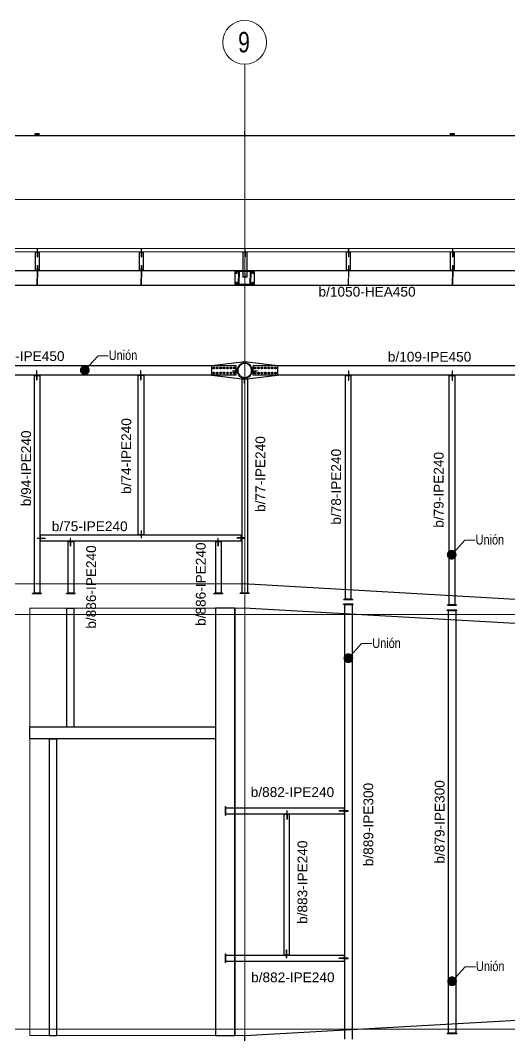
# Model space of a CAD drawing. Header units: millimetres. Extents: x -158 to 97215, y -53820 to 8373.
# Drawn here: x 28641 to 38658, y -42335 to -21530 of the extents above; entities that cross this region are included whole.
import ezdxf
from ezdxf.enums import TextEntityAlignment as Align

# ---------------------------------------------------------------- set-up
doc = ezdxf.new("R2010")
doc.units = ezdxf.units.MM
doc.header["$LTSCALE"] = 0.8
doc.linetypes.add('Grid Line', pattern=[3.33375, 1.905, -0.47625, 0.47625, -0.47625])
for name, color, linetype, lineweight in [('0-1', 7, 'Continuous', 5), ('E_COLUMNAS-1', 1, 'Continuous', 25), ('E_EJES', 8, 'Continuous', 9), ('E_EJES-1', 8, 'Grid Line', 9), ('E_TEXTO', 3, 'Continuous', 9), ('E_VIGAS-1', 254, 'Continuous', 25), ('E_VIGAS-2', 5, 'Continuous', 25), ('I-WALL-1', 2, 'Continuous', 18), ('P-PLATINA', 6, 'Continuous', 15)]:
    doc.layers.add(name, color=color, linetype=linetype, lineweight=lineweight)
doc.layers.add('COTAS', color=8, linetype='Continuous')
doc.layers.add('VIGAS', color=8, linetype='Continuous')
doc.styles.add('CNI_COTAS', font='romans.shx', dxfattribs={"width": 0.8})
doc.styles.add('CX', font='ARIALUNI.ttf', dxfattribs={"width": 0.8, "height": 300})
doc.styles.add('Swis721 LtCn BT', font='swisscl.ttf', dxfattribs={"height": 0.42})
doc.styles.add('VERDANA', font='arial.ttf')
doc.dimstyles.new('1.5', dxfattribs={"dimscale": 0, "dimtxt": 30, "dimasz": 80, "dimexe": 4, "dimexo": 4, "dimgap": 15, "dimtad": 1, "dimdec": 0, "dimzin": 4, "dimdsep": 46, "dimtxsty": 'CNI_COTAS', "dimblk": 'DOTSMALL', "dimcen": 0, "dimclrd": 256, "dimclrt": 3, "dimadec": 0, "dimazin": 0, "dimtfac": 1, "dimtdec": 0, "dimtmove": 2, "dimatfit": 0, "dimldrblk": 'DOTSMALL', "dimfxl": 0.05, "dimtolj": 1, "dimtzin": 0, "dimarcsym": 0})

# ---------------------------------------------------------------- blocks, each defined once
blk = doc.blocks.new('Grid - CNI_NOMBRE EJES-372759-_6_00m_N_E_-NIVEL-2 DOC')
at = {"layer": 'E_EJES'}
blk.add_circle((0, 0), 0.003, dxfattribs=at)
blk = doc.blocks.new('_DotSmall')
at = {"color": 0, "linetype": 'ByBlock', "const_width": 0.5}
blk.add_lwpolyline([(-0.0625, 0, 1), (0.0625, 0, 1)], format="xyb", close=True, dxfattribs=at)
blk = doc.blocks.new('*D173')
at = {"layer": 'COTAS', "lineweight": -2, "transparency": 16777216}
blk.add_line((24733, -23891), (33233, -23891), dxfattribs=at)
at = {"layer": 'COTAS', "color": 0, "lineweight": -2, "transparency": 16777216}
blk.add_line((33233, -23799), (33233, -23895), dxfattribs=at)
at = {"layer": 'Defpoints', "color": 0, "transparency": 16777216}
for p in [(24733, -23891), (33233, -23795), (33233, -23891)]:
    blk.add_point(p, dxfattribs=at)
at = {"layer": 'COTAS', "lineweight": -2, "transparency": 16777216, "xscale": 80, "yscale": 80, "zscale": 80, "rotation": 180}
blk.add_blockref('_DotSmall', (24733, -23891), dxfattribs=at)
at = {"layer": 'COTAS', "lineweight": -2, "transparency": 16777216, "xscale": 80, "yscale": 80, "zscale": 80}
blk.add_blockref('_DotSmall', (33233, -23891), dxfattribs=at)
at = {"layer": 'COTAS', "color": 3, "transparency": 16777216, "insert": (28983, -23861), "char_height": 30, "attachment_point": 5, "style": 'CNI_COTAS'}
blk.add_mtext('\\A1;8500', dxfattribs=at)
blk = doc.blocks.new('*D174')
at = {"layer": 'COTAS', "color": 0, "lineweight": -2, "transparency": 16777216}
blk.add_line((41733, -23671), (41733, -23895), dxfattribs=at)
at = {"layer": 'COTAS', "lineweight": -2, "transparency": 16777216}
blk.add_line((33233, -23891), (41733, -23891), dxfattribs=at)
at = {"layer": 'Defpoints', "color": 0, "transparency": 16777216}
for p in [(41733, -23667), (33233, -23891), (41733, -23891)]:
    blk.add_point(p, dxfattribs=at)
at = {"layer": 'COTAS', "lineweight": -2, "transparency": 16777216, "xscale": 80, "yscale": 80, "zscale": 80, "rotation": 180}
blk.add_blockref('_DotSmall', (33233, -23891), dxfattribs=at)
at = {"layer": 'COTAS', "lineweight": -2, "transparency": 16777216, "xscale": 80, "yscale": 80, "zscale": 80}
blk.add_blockref('_DotSmall', (41733, -23891), dxfattribs=at)
at = {"layer": 'COTAS', "color": 3, "transparency": 16777216, "insert": (37483, -23861), "char_height": 30, "attachment_point": 5, "style": 'CNI_COTAS'}
blk.add_mtext('\\A1;8500', dxfattribs=at)

msp = doc.modelspace()

# ---------------------------------------------------------------- hatches: boundary and pattern name
at = {"layer": 'E_COLUMNAS-1'}
h = msp.add_hatch(dxfattribs=at)
h.set_pattern_fill('', color=256, scale=70, style=0, pattern_type=0)
h.set_pattern_definition([(45, (33382.83, -28675.08), (-157.15, 157.15), [])])
h.paths.add_polyline_path([(33385.8, -28704.8), (33382.8, -28675.1), (33374.1, -28646.5), (33360.1, -28620.1), (33341.1, -28597), (33318, -28578), (33291.6, -28563.9), (33263, -28555.3), (33233.3, -28552.3), (33203.5, -28555.3), (33174.9, -28563.9), (33148.5, -28578), (33125.4, -28597), (33106.5, -28620.1), (33092.4, -28646.5), (33083.7, -28675.1), (33080.8, -28704.8), (33083.7, -28734.6), (33092.4, -28763.2), (33106.5, -28789.6), (33125.4, -28812.7), (33148.5, -28831.6), (33174.9, -28845.7), (33203.5, -28854.4), (33233.3, -28857.3), (33263, -28854.4), (33291.6, -28845.7), (33318, -28831.6), (33341.1, -28812.7), (33360.1, -28789.6), (33374.1, -28763.2), (33382.8, -28734.6)])
h.paths.add_polyline_path([(33364.9, -28759.4), (33351.7, -28784), (33334, -28805.6), (33312.4, -28823.3), (33287.8, -28836.5), (33261.1, -28844.6), (33233.3, -28847.3), (33205.5, -28844.6), (33178.7, -28836.5), (33154.1, -28823.3), (33132.5, -28805.6), (33114.8, -28784), (33101.6, -28759.4), (33093.5, -28732.6), (33090.8, -28704.8), (33093.5, -28677), (33101.6, -28650.3), (33114.8, -28625.7), (33132.5, -28604.1), (33154.1, -28586.3), (33178.7, -28573.2), (33205.5, -28565.1), (33233.3, -28562.3), (33261.1, -28565.1), (33287.8, -28573.2), (33312.4, -28586.3), (33334, -28604.1), (33351.7, -28625.7), (33364.9, -28650.3), (33373, -28677), (33375.8, -28704.8), (33373, -28732.6)])

# ---------------------------------------------------------------- linework, layer by layer
at = {"color": 1, "linetype": 'Continuous'}
for p, q in [((33048.4, -26702.9), (33057.1, -26687.9)), ((33057.1, -26717.9), (33048.4, -26702.9)), ((33057.1, -26687.9), (33074.4, -26687.9)), ((33074.4, -26717.9), (33057.1, -26717.9)), ((33074.4, -26687.9), (33083.1, -26702.9)), ((33083.1, -26702.9), (33074.4, -26717.9)), ((33383.4, -26702.9), (33392.1, -26687.9)), ((33392.1, -26717.9), (33383.4, -26702.9)), ((33392.1, -26687.9), (33409.4, -26687.9)), ((33409.4, -26717.9), (33392.1, -26717.9)), ((33409.4, -26687.9), (33418.1, -26702.9)), ((33418.1, -26702.9), (33409.4, -26717.9)), ((33048.4, -26912.9), (33057.1, -26897.9)), ((33057.1, -26927.9), (33048.4, -26912.9)), ((33057.1, -26897.9), (33074.4, -26897.9)), ((33074.4, -26927.9), (33057.1, -26927.9)), ((33074.4, -26897.9), (33083.1, -26912.9)), ((33083.1, -26912.9), (33074.4, -26927.9)), ((33383.4, -26912.9), (33392.1, -26897.9)), ((33392.1, -26927.9), (33383.4, -26912.9)), ((33392.1, -26897.9), (33409.4, -26897.9)), ((33409.4, -26927.9), (33392.1, -26927.9)), ((33409.4, -26897.9), (33418.1, -26912.9)), ((33418.1, -26912.9), (33409.4, -26927.9))]:
    msp.add_line(p, q, dxfattribs=at)
for centre, radius, start, end in [((32600.8, -28654.8), 11.5, 18.0268, 198.0268), ((32600.8, -28654.8), 11.5, 198.0268, 18.0268), ((32600.8, -28654.8), 10, 90.0268, 270.0268), ((32600.8, -28654.8), 10, 270.0268, 90.0268), ((32670.8, -28654.8), 11.5, 18.0268, 198.0268), ((32670.8, -28654.8), 11.5, 198.0268, 18.0268), ((32670.8, -28654.8), 10, 90.0268, 270.0268), ((32670.8, -28654.8), 10, 270.0268, 90.0268), ((32740.8, -28654.8), 11.5, 18.0268, 198.0268), ((32740.8, -28654.8), 11.5, 198.0268, 18.0268), ((32740.8, -28654.8), 10, 90.0268, 270.0268), ((32740.8, -28654.8), 10, 270.0268, 90.0268), ((32810.8, -28654.7), 11.5, 18.0268, 198.0268), ((32810.8, -28654.7), 11.5, 198.0268, 18.0268), ((32810.8, -28654.7), 10, 90.0268, 270.0268), ((32810.8, -28654.7), 10, 270.0268, 90.0268), ((32880.8, -28654.7), 11.5, 18.0268, 198.0268), ((32880.8, -28654.7), 11.5, 198.0268, 18.0268), ((32880.8, -28654.7), 10, 90.0268, 270.0268), ((32880.8, -28654.7), 10, 270.0268, 90.0268), ((32950.8, -28654.7), 11.5, 18.0268, 198.0268), ((32950.8, -28654.7), 11.5, 198.0268, 18.0268), ((32950.8, -28654.7), 10, 90.0268, 270.0268), ((32950.8, -28654.7), 10, 270.0268, 90.0268), ((33020.8, -28654.6), 11.5, 18.0268, 198.0268), ((33020.8, -28654.6), 11.5, 198.0268, 18.0268), ((33020.8, -28654.6), 10, 90.0268, 270.0268), ((33020.8, -28654.6), 10, 270.0268, 90.0268), ((33445.7, -28655.1), 11.5, 18.0268, 198.0268), ((33445.7, -28655.1), 11.5, 198.0268, 18.0268), ((33445.7, -28655.1), 10, 90.0268, 270.0268), ((33445.7, -28655.1), 10, 270.0268, 90.0268), ((33515.7, -28655.1), 11.5, 18.0268, 198.0268), ((33515.7, -28655.1), 11.5, 198.0268, 18.0268), ((33515.7, -28655.1), 10, 90.0268, 270.0268), ((33515.7, -28655.1), 10, 270.0268, 90.0268), ((33585.7, -28655), 11.5, 18.0268, 198.0268), ((33585.7, -28655), 11.5, 198.0268, 18.0268), ((33585.7, -28655), 10, 90.0268, 270.0268), ((33585.7, -28655), 10, 270.0268, 90.0268), ((33655.7, -28655), 11.5, 18.0268, 198.0268), ((33655.7, -28655), 11.5, 198.0268, 18.0268), ((33655.7, -28655), 10, 90.0268, 270.0268), ((33655.7, -28655), 10, 270.0268, 90.0268), ((33725.7, -28655), 11.5, 18.0268, 198.0268), ((33725.7, -28655), 11.5, 198.0268, 18.0268), ((33725.7, -28655), 10, 90.0268, 270.0268), ((33725.7, -28655), 10, 270.0268, 90.0268), ((33795.7, -28654.9), 11.5, 18.0268, 198.0268), ((33795.7, -28654.9), 11.5, 198.0268, 18.0268), ((33795.7, -28654.9), 10, 90.0268, 270.0268), ((33795.7, -28654.9), 10, 270.0268, 90.0268), ((33865.7, -28654.9), 11.5, 18.0268, 198.0268), ((33865.7, -28654.9), 11.5, 198.0268, 18.0268), ((33865.7, -28654.9), 10, 90.0268, 270.0268), ((33865.7, -28654.9), 10, 270.0268, 90.0268), ((32600.8, -28754.8), 11.5, 18.0268, 198.0268), ((32600.8, -28754.8), 11.5, 198.0268, 18.0268), ((32600.8, -28754.8), 10, 90.0268, 270.0268), ((32600.8, -28754.8), 10, 270.0268, 90.0268), ((32670.8, -28754.8), 11.5, 18.0268, 198.0268), ((32670.8, -28754.8), 11.5, 198.0268, 18.0268), ((32670.8, -28754.8), 10, 90.0268, 270.0268), ((32670.8, -28754.8), 10, 270.0268, 90.0268), ((32740.8, -28754.8), 11.5, 18.0268, 198.0268), ((32740.8, -28754.8), 11.5, 198.0268, 18.0268), ((32740.8, -28754.8), 10, 90.0268, 270.0268), ((32740.8, -28754.8), 10, 270.0268, 90.0268), ((32810.8, -28754.7), 11.5, 18.0268, 198.0268), ((32810.8, -28754.7), 11.5, 198.0268, 18.0268), ((32810.8, -28754.7), 10, 90.0268, 270.0268), ((32810.8, -28754.7), 10, 270.0268, 90.0268), ((32880.8, -28754.7), 11.5, 18.0268, 198.0268), ((32880.8, -28754.7), 11.5, 198.0268, 18.0268), ((32880.8, -28754.7), 10, 90.0268, 270.0268), ((32880.8, -28754.7), 10, 270.0268, 90.0268), ((32950.8, -28754.7), 11.5, 18.0268, 198.0268), ((32950.8, -28754.7), 11.5, 198.0268, 18.0268), ((32950.8, -28754.7), 10, 90.0268, 270.0268), ((32950.8, -28754.7), 10, 270.0268, 90.0268), ((33020.8, -28754.6), 11.5, 18.0268, 198.0268), ((33020.8, -28754.6), 11.5, 198.0268, 18.0268), ((33020.8, -28754.6), 10, 90.0268, 270.0268), ((33020.8, -28754.6), 10, 270.0268, 90.0268), ((33445.8, -28755.1), 11.5, 18.0268, 198.0268), ((33445.8, -28755.1), 11.5, 198.0268, 18.0268), ((33445.8, -28755.1), 10, 90.0268, 270.0268), ((33445.8, -28755.1), 10, 270.0268, 90.0268), ((33515.8, -28755.1), 11.5, 18.0268, 198.0268), ((33515.8, -28755.1), 11.5, 198.0268, 18.0268), ((33515.8, -28755.1), 10, 90.0268, 270.0268), ((33515.8, -28755.1), 10, 270.0268, 90.0268), ((33585.8, -28755), 11.5, 18.0268, 198.0268), ((33585.8, -28755), 11.5, 198.0268, 18.0268), ((33585.8, -28755), 10, 90.0268, 270.0268), ((33585.8, -28755), 10, 270.0268, 90.0268), ((33655.8, -28755), 11.5, 18.0268, 198.0268), ((33655.8, -28755), 11.5, 198.0268, 18.0268), ((33655.8, -28755), 10, 90.0268, 270.0268), ((33655.8, -28755), 10, 270.0268, 90.0268), ((33725.8, -28755), 11.5, 18.0268, 198.0268), ((33725.8, -28755), 11.5, 198.0268, 18.0268), ((33725.8, -28755), 10, 90.0268, 270.0268), ((33725.8, -28755), 10, 270.0268, 90.0268), ((33795.8, -28754.9), 11.5, 18.0268, 198.0268), ((33795.8, -28754.9), 11.5, 198.0268, 18.0268), ((33795.8, -28754.9), 10, 90.0268, 270.0268), ((33795.8, -28754.9), 10, 270.0268, 90.0268), ((33865.8, -28754.9), 11.5, 18.0268, 198.0268), ((33865.8, -28754.9), 11.5, 198.0268, 18.0268), ((33865.8, -28754.9), 10, 90.0268, 270.0268), ((33865.8, -28754.9), 10, 270.0268, 90.0268)]:
    msp.add_arc(centre, radius, start, end, dxfattribs=at)
at = {"layer": '0-1', "color": 8}
for p, q in [((39228.3, -26206.2), (27238.3, -26206.2)), ((39228.3, -26271.2), (27238.3, -26271.2))]:
    msp.add_line(p, q, dxfattribs=at)
at = {"layer": 'E_COLUMNAS-1'}
for radius, start, end in [(155, 78.75, 258.75), (155, 78.75, 258.75), (152.5, 11.25, 191.25), (152.5, 191.25, 11.25), (142.5, 168.75, 348.75), (142.5, 348.75, 168.75), (155, 258.75, 78.75), (155, 258.75, 78.75)]:
    msp.add_arc((33233.3, -28704.8), radius, start, end, dxfattribs=at)
at = {"layer": 'E_EJES-1'}
for p, q in [((33233.3, -52920), (33233.3, -22429.9)), ((2836.9, -25204.7), (96315.4, -25204.7)), ((2836.9, -33704.7), (96315.4, -33704.7)), ((2836.9, -42204.7), (96315.4, -42204.7))]:
    msp.add_line(p, q, dxfattribs=at)
at = {"layer": 'E_TEXTO', "color": 4}
for p, q in [((29960.9, -28700.4), (30231.5, -28402.4)), ((30231.5, -28402.4), (30441.2, -28402.4)), ((37470.9, -32480.4), (37741.5, -32182.4)), ((37741.5, -32182.4), (37951.2, -32182.4)), ((35355.8, -34600.4), (35626.3, -34302.4)), ((35626.3, -34302.4), (35836.1, -34302.4)), ((37478.3, -41220.4), (37748.8, -40922.4)), ((37748.8, -40922.4), (37958.6, -40922.4))]:
    msp.add_line(p, q, dxfattribs=at)
at = {"layer": 'E_TEXTO', "color": 4, "const_width": 100}
for points in [[(29910.9, -28700.4, 1), (30010.9, -28700.4, 1)], [(37420.9, -32480.4, 1), (37520.9, -32480.4, 1)], [(35305.8, -34600.4, 1), (35405.8, -34600.4, 1)], [(37428.3, -41220.4, 1), (37528.3, -41220.4, 1)]]:
    msp.add_lwpolyline(points, format="xyb", close=True, dxfattribs=at)
at = {"layer": 'E_VIGAS-1', "color": 30, "true_color": 0xf26722}
for p, q in [((32633.5, -33574.6), (32633.5, -42334.5)), ((33033.5, -33574.6), (33033.5, -42334.5))]:
    msp.add_line(p, q, dxfattribs=at)
msp.add_lwpolyline([(33033.5, -42334.6), (33033.4, -33574.6), (32633.4, -33574.6), (32633.5, -42334.6)], close=True, dxfattribs=at)
at = {"layer": 'E_VIGAS-2', "color": 30, "true_color": 0xf26722}
for p, q in [((33202.5, -33072.5), (46539.9, -33829.6)), ((46433.5, -34324.3), (33226.1, -33574.6))]:
    msp.add_line(p, q, dxfattribs=at)
msp.add_lwpolyline([(33233.5, -42832.6), (33233.5, -42332.6), (46433.5, -41583.8)], dxfattribs=at)
at = {"layer": 'I-WALL-1', "color": 40, "true_color": 0xf8d731}
msp.add_lwpolyline([(24733.5, -42834.6), (33233.5, -42834.6), (33233.5, -42334.6), (28833.4, -42334.6), (28833.4, -33574.6), (33233.5, -33574.6), (33233.5, -33074.6), (24733.5, -33074.6), (24733.3, -33574.6), (28433.4, -33574.6), (28433.4, -42334.6), (24733.5, -42334.6)], close=True, dxfattribs=at)
at = {"layer": 'P-PLATINA'}
for p, q in [((35358.9, -28729.5), (35364.9, -28729.5)), ((37481.4, -28729.5), (37487.4, -28729.5))]:
    msp.add_line(p, q, dxfattribs=at)
for points in [[(32980.8, -28709.5), (33078.7, -28709.5), (33080.8, -28709.5), (33080.8, -28719.5), (33079.7, -28719.5), (32980.8, -28719.5)], [(35358.9, -28799.8), (35358.9, -28809.8), (35358.9, -28909.8), (35364.9, -28909.8), (35364.9, -28809.8), (35364.9, -28799.8), (35364.9, -28709.5), (35358.9, -28709.5)], [(37481.4, -28799.8), (37481.4, -28809.8), (37481.4, -28909.8), (37487.4, -28909.8), (37487.4, -28809.8), (37487.4, -28799.8), (37487.4, -28709.5), (37481.4, -28709.5)], [(33220.2, -28967.3), (33220.2, -28858.5), (33220.2, -28857.3), (33230.2, -28857.3), (33230.2, -28859.5), (33230.2, -28967.3)]]:
    msp.add_lwpolyline(points, close=True, dxfattribs=at)
msp.add_lwpolyline([(33386.8, -28719.4), (33485.7, -28719.7), (33485.7, -28709.7), (33387.8, -28709.4), (33385.7, -28709.4), (33385.7, -28719.4)], dxfattribs=at)
at = {"layer": 'VIGAS'}
for p, q in [((28991.8, -26213.7), (28985.8, -26213.7)), ((28985.8, -26213.7), (28985.8, -26271.2)), ((28991.8, -26271.2), (28991.8, -26213.7)), ((31121.8, -26213.7), (31115.8, -26213.7)), ((31115.8, -26213.7), (31115.8, -26271.2)), ((31121.8, -26271.2), (31121.8, -26213.7)), ((33241.8, -26213.7), (33235.8, -26213.7)), ((33235.8, -26213.7), (33235.8, -26271.2)), ((33241.8, -26271.2), (33241.8, -26213.7)), ((35361.8, -26213.7), (35355.8, -26213.7)), ((35355.8, -26213.7), (35355.8, -26271.2)), ((35361.8, -26271.2), (35361.8, -26213.7)), ((37491.8, -26213.7), (37485.8, -26213.7)), ((37485.8, -26213.7), (37485.8, -26271.2)), ((37491.8, -26271.2), (37491.8, -26213.7)), ((29024.3, -26281.2), (28942.3, -26281.2)), ((28942.3, -26281.2), (28942.3, -26647.9)), ((28985.8, -26223.7), (28991.8, -26223.7)), ((28985.8, -26271.2), (28985.8, -26281.2)), ((28985.8, -26271.2), (28991.8, -26271.2)), ((28985.8, -26281.2), (28985.8, -26378.7)), ((28985.8, -26283.7), (28991.8, -26283.7)), ((28985.8, -26363.7), (28991.8, -26363.7)), ((28985.8, -26378.7), (28991.8, -26378.7)), ((28991.8, -26271.2), (28991.8, -26281.2)), ((28991.8, -26281.2), (28991.8, -26378.7)), ((29024.3, -26281.2), (29024.3, -26647.9)), ((31154.3, -26281.2), (31072.3, -26281.2)), ((31072.3, -26281.2), (31072.3, -26647.9)), ((31115.8, -26223.7), (31121.8, -26223.7)), ((31115.8, -26271.2), (31115.8, -26281.2)), ((31115.8, -26271.2), (31121.8, -26271.2)), ((31115.8, -26281.2), (31115.8, -26378.7)), ((31115.8, -26283.7), (31121.8, -26283.7)), ((31115.8, -26363.7), (31121.8, -26363.7)), ((31115.8, -26378.7), (31121.8, -26378.7)), ((31121.8, -26271.2), (31121.8, -26281.2)), ((31121.8, -26281.2), (31121.8, -26378.7)), ((31154.3, -26281.2), (31154.3, -26647.9)), ((33274.3, -26281.2), (33192.3, -26281.2)), ((33192.3, -26281.2), (33192.3, -26657.9)), ((33235.8, -26223.7), (33241.8, -26223.7)), ((33235.8, -26271.2), (33235.8, -26281.2)), ((33235.8, -26271.2), (33241.8, -26271.2)), ((33235.8, -26281.2), (33235.8, -26378.7)), ((33235.8, -26283.7), (33241.8, -26283.7)), ((33235.8, -26363.7), (33241.8, -26363.7)), ((33235.8, -26378.7), (33241.8, -26378.7)), ((33241.8, -26271.2), (33241.8, -26281.2)), ((33241.8, -26281.2), (33241.8, -26378.7)), ((33274.3, -26281.2), (33274.3, -26657.9)), ((35394.3, -26281.2), (35312.3, -26281.2)), ((35312.3, -26281.2), (35312.3, -26647.9)), ((35355.8, -26223.7), (35361.8, -26223.7)), ((35355.8, -26271.2), (35355.8, -26281.2)), ((35355.8, -26271.2), (35361.8, -26271.2)), ((35355.8, -26281.2), (35355.8, -26378.7)), ((35355.8, -26283.7), (35361.8, -26283.7)), ((35355.8, -26363.7), (35361.8, -26363.7)), ((35355.8, -26378.7), (35361.8, -26378.7)), ((35361.8, -26271.2), (35361.8, -26281.2)), ((35361.8, -26281.2), (35361.8, -26378.7)), ((35394.3, -26281.2), (35394.3, -26647.9)), ((37524.3, -26281.2), (37442.3, -26281.2)), ((37442.3, -26281.2), (37442.3, -26647.9)), ((37485.8, -26223.7), (37491.8, -26223.7)), ((37485.8, -26271.2), (37485.8, -26281.2)), ((37485.8, -26271.2), (37491.8, -26271.2)), ((37485.8, -26281.2), (37485.8, -26378.7)), ((37485.8, -26283.7), (37491.8, -26283.7)), ((37485.8, -26363.7), (37491.8, -26363.7)), ((37485.8, -26378.7), (37491.8, -26378.7)), ((37491.8, -26271.2), (37491.8, -26281.2)), ((37491.8, -26281.2), (37491.8, -26378.7)), ((37524.3, -26281.2), (37524.3, -26647.9)), ((28985.8, -26552.9), (28985.8, -26647.9)), ((28985.8, -26552.9), (28991.8, -26552.9)), ((28991.8, -26552.9), (28991.8, -26647.9)), ((31115.8, -26552.9), (31115.8, -26647.9)), ((31115.8, -26552.9), (31121.8, -26552.9)), ((31121.8, -26552.9), (31121.8, -26647.9)), ((35355.8, -26552.9), (35355.8, -26647.9)), ((35355.8, -26552.9), (35361.8, -26552.9)), ((35361.8, -26552.9), (35361.8, -26647.9)), ((37485.8, -26552.9), (37485.8, -26647.9)), ((37485.8, -26552.9), (37491.8, -26552.9)), ((37491.8, -26552.9), (37491.8, -26647.9)), ((27233.3, -26657.9), (39233.3, -26657.9)), ((29024.3, -26647.9), (28942.3, -26647.9)), ((28985.8, -26637.9), (28991.8, -26637.9)), ((28985.8, -26647.9), (28985.8, -26657.9)), ((28985.8, -26657.9), (28985.8, -26802.1)), ((28985.8, -26657.9), (28991.8, -26657.9)), ((28985.8, -26777.1), (28991.8, -26777.1)), ((28985.8, -26802.1), (28991.8, -26802.1)), ((28991.8, -26813.6), (28985.8, -26813.6)), ((28985.8, -26953.6), (28985.8, -26813.6)), ((28991.8, -26647.9), (28991.8, -26657.9)), ((28991.8, -26657.9), (28991.8, -26802.1)), ((28991.8, -26953.6), (28991.8, -26813.6)), ((31154.3, -26647.9), (31072.3, -26647.9)), ((31115.8, -26637.9), (31121.8, -26637.9)), ((31115.8, -26647.9), (31115.8, -26657.9)), ((31115.8, -26657.9), (31115.8, -26802.1)), ((31115.8, -26657.9), (31121.8, -26657.9)), ((31115.8, -26777.1), (31121.8, -26777.1)), ((31115.8, -26802.1), (31121.8, -26802.1)), ((31121.8, -26813.6), (31115.8, -26813.6)), ((31115.8, -26953.6), (31115.8, -26813.6)), ((31121.8, -26647.9), (31121.8, -26657.9)), ((31121.8, -26657.9), (31121.8, -26802.1)), ((31121.8, -26953.6), (31121.8, -26813.6)), ((33035.8, -26672.9), (33430.8, -26672.9)), ((33035.8, -26942.9), (33035.8, -26672.9)), ((33104.3, -26657.9), (33104.3, -26802.1)), ((33104.3, -26657.9), (33120.3, -26657.9)), ((33104.3, -26782.1), (33120.3, -26782.1)), ((33104.3, -26802.1), (33120.3, -26802.1)), ((33120.3, -26813.6), (33104.3, -26813.6)), ((33104.3, -26957.9), (33104.3, -26813.6)), ((33104.3, -26833.6), (33120.3, -26833.6)), ((33120.3, -26657.9), (33120.3, -26802.1)), ((33120.3, -26957.9), (33120.3, -26813.6)), ((33192.3, -26657.9), (33192.3, -26792.1)), ((33274.3, -26792.1), (33192.3, -26792.1)), ((33235.8, -26712.1), (33235.8, -26802.1)), ((33245.8, -26712.1), (33235.8, -26712.1)), ((33235.8, -26802.1), (33245.8, -26802.1)), ((33245.8, -26802.1), (33245.8, -26712.1)), ((33274.3, -26657.9), (33274.3, -26792.1)), ((33346.3, -26657.9), (33346.3, -26802.1)), ((33346.3, -26657.9), (33362.3, -26657.9)), ((33346.3, -26782.1), (33362.3, -26782.1)), ((33346.3, -26802.1), (33362.3, -26802.1)), ((33362.3, -26813.6), (33346.3, -26813.6)), ((33346.3, -26957.9), (33346.3, -26813.6)), ((33346.3, -26833.6), (33362.3, -26833.6)), ((33362.3, -26657.9), (33362.3, -26802.1)), ((33362.3, -26957.9), (33362.3, -26813.6)), ((33430.8, -26672.9), (33430.8, -26942.9)), ((35394.3, -26647.9), (35312.3, -26647.9)), ((35355.8, -26637.9), (35361.8, -26637.9)), ((35355.8, -26647.9), (35355.8, -26657.9)), ((35355.8, -26657.9), (35355.8, -26802.1)), ((35355.8, -26657.9), (35361.8, -26657.9)), ((35355.8, -26777.1), (35361.8, -26777.1)), ((35355.8, -26802.1), (35361.8, -26802.1)), ((35361.8, -26813.6), (35355.8, -26813.6)), ((35355.8, -26953.6), (35355.8, -26813.6)), ((35361.8, -26647.9), (35361.8, -26657.9)), ((35361.8, -26657.9), (35361.8, -26802.1)), ((35361.8, -26953.6), (35361.8, -26813.6)), ((37524.3, -26647.9), (37442.3, -26647.9)), ((37485.8, -26637.9), (37491.8, -26637.9)), ((37485.8, -26647.9), (37485.8, -26657.9)), ((37485.8, -26657.9), (37485.8, -26802.1)), ((37485.8, -26657.9), (37491.8, -26657.9)), ((37485.8, -26777.1), (37491.8, -26777.1)), ((37485.8, -26802.1), (37491.8, -26802.1)), ((37491.8, -26813.6), (37485.8, -26813.6)), ((37485.8, -26953.6), (37485.8, -26813.6)), ((37491.8, -26647.9), (37491.8, -26657.9)), ((37491.8, -26657.9), (37491.8, -26802.1)), ((37491.8, -26953.6), (37491.8, -26813.6)), ((27233.3, -26957.9), (39233.3, -26957.9)), ((28985.8, -26843.6), (28991.8, -26843.6)), ((28991.8, -26953.6), (28985.8, -26953.6)), ((31115.8, -26843.6), (31121.8, -26843.6)), ((31121.8, -26953.6), (31115.8, -26953.6)), ((33430.8, -26942.9), (33035.8, -26942.9)), ((33120.3, -26957.9), (33104.3, -26957.9)), ((33362.3, -26957.9), (33346.3, -26957.9)), ((35355.8, -26843.6), (35361.8, -26843.6)), ((35361.8, -26953.6), (35355.8, -26953.6)), ((37485.8, -26843.6), (37491.8, -26843.6)), ((37491.8, -26953.6), (37485.8, -26953.6)), ((32560.8, -28609.8), (25461.4, -28609.8)), ((28980, -28709.5), (28974, -28709.5)), ((28974, -28709.5), (28974, -28799.8)), ((28980, -28799.8), (28980, -28709.5)), ((31105.2, -28709.5), (31099.2, -28709.5)), ((31099.2, -28709.5), (31099.2, -28799.8)), ((31105.2, -28799.8), (31105.2, -28709.5)), ((32560.8, -28604.8), (33233.3, -28522.7)), ((32560.8, -28604.8), (33233.3, -28522.7)), ((32560.8, -28804.8), (32560.8, -28604.8)), ((32560.8, -28804.8), (32560.8, -28604.8)), ((33060.8, -28609.8), (32560.8, -28609.8)), ((32585.8, -28646.2), (32600.7, -28637.5)), ((32585.8, -28663.5), (32585.8, -28646.2)), ((32600.8, -28672.2), (32585.8, -28663.5)), ((32600.7, -28637.5), (32615.8, -28646.2)), ((32615.8, -28663.5), (32600.8, -28672.2)), ((32615.8, -28646.2), (32615.8, -28663.5)), ((32655.8, -28646.1), (32670.7, -28637.5)), ((32655.8, -28663.5), (32655.8, -28646.1)), ((32670.8, -28672.1), (32655.8, -28663.5)), ((32670.7, -28637.5), (32685.8, -28646.1)), ((32685.8, -28663.5), (32670.8, -28672.1)), ((32685.8, -28646.1), (32685.8, -28663.5)), ((32725.8, -28646.1), (32740.7, -28637.4)), ((32725.8, -28663.4), (32725.8, -28646.1)), ((32740.8, -28672.1), (32725.8, -28663.4)), ((32740.7, -28637.4), (32755.8, -28646.1)), ((32755.8, -28663.4), (32740.8, -28672.1)), ((32755.8, -28646.1), (32755.8, -28663.4)), ((32795.8, -28646.1), (32810.7, -28637.4)), ((32795.8, -28663.4), (32795.8, -28646.1)), ((32810.8, -28672.1), (32795.8, -28663.4)), ((32810.7, -28637.4), (32825.8, -28646.1)), ((32825.8, -28663.4), (32810.8, -28672.1)), ((32825.8, -28646.1), (32825.8, -28663.4)), ((32865.8, -28646), (32880.7, -28637.4)), ((32865.8, -28663.4), (32865.8, -28646)), ((32880.8, -28672), (32865.8, -28663.4)), ((32880.7, -28637.4), (32895.8, -28646)), ((32895.8, -28663.4), (32880.8, -28672)), ((32895.8, -28646), (32895.8, -28663.4)), ((32935.8, -28646), (32950.7, -28637.3)), ((32935.8, -28663.3), (32935.8, -28646)), ((32950.8, -28672), (32935.8, -28663.3)), ((32950.7, -28637.3), (32965.8, -28646)), ((32965.8, -28663.3), (32950.8, -28672)), ((32965.8, -28646), (32965.8, -28663.3)), ((33005.8, -28646), (33020.7, -28637.3)), ((33005.8, -28663.3), (33005.8, -28646)), ((33020.8, -28672), (33005.8, -28663.3)), ((33020.7, -28637.3), (33035.8, -28646)), ((33035.8, -28663.3), (33020.8, -28672)), ((33035.8, -28646), (33035.8, -28663.3)), ((33060.8, -28799.8), (33060.8, -28609.8)), ((33233.3, -28522.7), (33905.7, -28604.8)), ((33233.3, -28522.7), (33905.7, -28604.8)), ((33405.7, -28799.8), (33405.7, -28609.8)), ((33905.7, -28609.8), (33405.7, -28609.8)), ((33430.7, -28646.4), (33445.7, -28637.8)), ((33430.8, -28663.8), (33430.7, -28646.4)), ((33445.8, -28672.4), (33430.8, -28663.8)), ((33445.7, -28637.8), (33460.7, -28646.4)), ((33460.8, -28663.7), (33445.8, -28672.4)), ((33460.7, -28646.4), (33460.8, -28663.7)), ((33500.7, -28646.4), (33515.7, -28637.7)), ((33500.8, -28663.7), (33500.7, -28646.4)), ((33515.8, -28672.4), (33500.8, -28663.7)), ((33515.7, -28637.7), (33530.7, -28646.4)), ((33530.8, -28663.7), (33515.8, -28672.4)), ((33530.7, -28646.4), (33530.8, -28663.7)), ((33570.7, -28646.4), (33585.7, -28637.7)), ((33570.8, -28663.7), (33570.7, -28646.4)), ((33585.8, -28672.3), (33570.8, -28663.7)), ((33585.7, -28637.7), (33600.7, -28646.4)), ((33600.8, -28663.7), (33585.8, -28672.3)), ((33600.7, -28646.4), (33600.8, -28663.7)), ((33640.7, -28646.3), (33655.7, -28637.7)), ((33640.8, -28663.7), (33640.7, -28646.3)), ((33655.8, -28672.3), (33640.8, -28663.7)), ((33655.7, -28637.7), (33670.7, -28646.3)), ((33670.8, -28663.6), (33655.8, -28672.3)), ((33670.7, -28646.3), (33670.8, -28663.6)), ((33710.7, -28646.3), (33725.7, -28637.6)), ((33710.8, -28663.6), (33710.7, -28646.3)), ((33725.8, -28672.3), (33710.8, -28663.6)), ((33725.7, -28637.6), (33740.7, -28646.3)), ((33740.8, -28663.6), (33725.8, -28672.3)), ((33740.7, -28646.3), (33740.8, -28663.6)), ((33780.7, -28646.3), (33795.7, -28637.6)), ((33780.8, -28663.6), (33780.7, -28646.3)), ((33795.8, -28672.2), (33780.8, -28663.6)), ((33795.7, -28637.6), (33810.7, -28646.3)), ((33810.8, -28663.6), (33795.8, -28672.2)), ((33810.7, -28646.3), (33810.8, -28663.6)), ((33850.7, -28646.2), (33865.7, -28637.6)), ((33850.8, -28663.6), (33850.7, -28646.2)), ((33865.8, -28672.2), (33850.8, -28663.6)), ((33865.7, -28637.6), (33880.7, -28646.2)), ((33880.8, -28663.5), (33865.8, -28672.2)), ((33880.7, -28646.2), (33880.8, -28663.5)), ((33905.7, -28604.8), (33905.7, -28804.8)), ((33905.7, -28604.8), (33905.7, -28804.8)), ((41060.8, -28609.8), (33905.7, -28609.8)), ((32560.8, -28799.8), (25461.3, -28799.8)), ((28923.1, -28809.8), (29043.1, -28809.8)), ((28923.1, -28809.8), (28923.1, -33074.6)), ((28974, -28729.5), (28980, -28729.5)), ((28974, -28799.8), (28974, -28809.8)), ((28974, -28809.8), (28974, -28894.8)), ((28974, -28894.8), (28980, -28894.8)), ((28980, -28799.8), (28980, -28809.8)), ((28980, -28809.8), (28980, -28894.8)), ((29043.1, -28809.8), (29043.1, -33074.6)), ((31168.3, -28809.8), (31048.3, -28809.8)), ((31048.3, -28809.8), (31048.3, -32071.6)), ((31099.2, -28729.5), (31105.2, -28729.5)), ((31099.2, -28799.8), (31099.2, -28809.8)), ((31099.2, -28809.8), (31099.2, -28894.8)), ((31099.2, -28894.8), (31105.2, -28894.8)), ((31105.2, -28799.8), (31105.2, -28809.8)), ((31105.2, -28809.8), (31105.2, -28894.8)), ((31168.3, -28809.8), (31168.3, -32071.6)), ((33060.8, -28799.8), (32560.8, -28799.8)), ((33228.5, -28888.1), (32560.8, -28804.8)), ((33228.5, -28888.1), (32560.8, -28804.8)), ((32585.8, -28746.2), (32600.8, -28737.5)), ((32585.8, -28763.5), (32585.8, -28746.2)), ((32600.8, -28772.2), (32585.8, -28763.5)), ((32600.8, -28737.5), (32615.8, -28746.2)), ((32615.8, -28763.5), (32600.8, -28772.2)), ((32615.8, -28746.2), (32615.8, -28763.5)), ((32655.8, -28746.1), (32670.8, -28737.5)), ((32655.8, -28763.5), (32655.8, -28746.1)), ((32670.8, -28772.1), (32655.8, -28763.5)), ((32670.8, -28737.5), (32685.8, -28746.1)), ((32685.8, -28763.5), (32670.8, -28772.1)), ((32685.8, -28746.1), (32685.8, -28763.5)), ((32725.8, -28746.1), (32740.8, -28737.4)), ((32725.8, -28763.4), (32725.8, -28746.1)), ((32740.8, -28772.1), (32725.8, -28763.4)), ((32740.8, -28737.4), (32755.8, -28746.1)), ((32755.8, -28763.4), (32740.8, -28772.1)), ((32755.8, -28746.1), (32755.8, -28763.4)), ((32795.8, -28746.1), (32810.8, -28737.4)), ((32795.8, -28763.4), (32795.8, -28746.1)), ((32810.8, -28772.1), (32795.8, -28763.4)), ((32810.8, -28737.4), (32825.8, -28746.1)), ((32825.8, -28763.4), (32810.8, -28772.1)), ((32825.8, -28746.1), (32825.8, -28763.4)), ((32865.8, -28746), (32880.8, -28737.4)), ((32865.8, -28763.4), (32865.8, -28746)), ((32880.8, -28772), (32865.8, -28763.4)), ((32880.8, -28737.4), (32895.8, -28746)), ((32895.8, -28763.4), (32880.8, -28772)), ((32895.8, -28746), (32895.8, -28763.4)), ((32935.8, -28746), (32950.8, -28737.3)), ((32935.8, -28763.3), (32935.8, -28746)), ((32950.8, -28772), (32935.8, -28763.3)), ((32950.8, -28737.3), (32965.8, -28746)), ((32965.8, -28763.3), (32950.8, -28772)), ((32965.8, -28746), (32965.8, -28763.3)), ((33005.8, -28746), (33020.8, -28737.3)), ((33005.8, -28763.3), (33005.8, -28746)), ((33020.8, -28772), (33005.8, -28763.3)), ((33020.8, -28737.3), (33035.8, -28746)), ((33035.8, -28763.3), (33020.8, -28772)), ((33035.8, -28746), (33035.8, -28763.3)), ((33173.3, -28867.3), (33293.3, -28867.3)), ((33173.3, -28867.3), (33173.3, -28881.2)), ((33173.3, -28881.2), (33173.3, -33074.6)), ((33905.7, -28804.8), (33228.5, -28888.1)), ((33905.7, -28804.8), (33228.5, -28888.1)), ((33293.3, -28867.3), (33293.3, -28880.1)), ((33293.3, -28880.1), (33293.3, -33268.6)), ((33386.8, -28719.4), (33385.7, -28719.4)), ((33905.7, -28799.8), (33405.7, -28799.8)), ((33430.8, -28746.4), (33445.8, -28737.8)), ((33430.8, -28763.8), (33430.8, -28746.4)), ((33445.8, -28772.4), (33430.8, -28763.8)), ((33445.8, -28737.8), (33460.8, -28746.4)), ((33460.8, -28763.7), (33445.8, -28772.4)), ((33460.8, -28746.4), (33460.8, -28763.7)), ((33500.8, -28746.4), (33515.8, -28737.7)), ((33500.8, -28763.7), (33500.8, -28746.4)), ((33515.8, -28772.4), (33500.8, -28763.7)), ((33515.8, -28737.7), (33530.8, -28746.4)), ((33530.8, -28763.7), (33515.8, -28772.4)), ((33530.8, -28746.4), (33530.8, -28763.7)), ((33570.8, -28746.4), (33585.8, -28737.7)), ((33570.8, -28763.7), (33570.8, -28746.4)), ((33585.8, -28772.3), (33570.8, -28763.7)), ((33585.8, -28737.7), (33600.8, -28746.4)), ((33600.8, -28763.7), (33585.8, -28772.3)), ((33600.8, -28746.4), (33600.8, -28763.7)), ((33640.8, -28746.3), (33655.8, -28737.7)), ((33640.8, -28763.7), (33640.8, -28746.3)), ((33655.8, -28772.3), (33640.8, -28763.7)), ((33655.8, -28737.7), (33670.8, -28746.3)), ((33670.8, -28763.6), (33655.8, -28772.3)), ((33670.8, -28746.3), (33670.8, -28763.6)), ((33710.8, -28746.3), (33725.8, -28737.6)), ((33710.8, -28763.6), (33710.8, -28746.3)), ((33725.8, -28772.3), (33710.8, -28763.6)), ((33725.8, -28737.6), (33740.8, -28746.3)), ((33740.8, -28763.6), (33725.8, -28772.3)), ((33740.8, -28746.3), (33740.8, -28763.6)), ((33780.8, -28746.3), (33795.8, -28737.6)), ((33780.8, -28763.6), (33780.8, -28746.3)), ((33795.8, -28772.2), (33780.8, -28763.6)), ((33795.8, -28737.6), (33810.8, -28746.3)), ((33810.8, -28763.6), (33795.8, -28772.2)), ((33810.8, -28746.3), (33810.8, -28763.6)), ((33850.8, -28746.2), (33865.8, -28737.6)), ((33850.8, -28763.6), (33850.8, -28746.2)), ((33865.8, -28772.2), (33850.8, -28763.6)), ((33865.8, -28737.6), (33880.8, -28746.2)), ((33880.8, -28763.5), (33865.8, -28772.2)), ((33880.8, -28746.2), (33880.8, -28763.5)), ((41060.8, -28799.8), (33905.7, -28799.8)), ((35295.8, -28809.8), (35415.8, -28809.8)), ((35295.8, -33388.4), (35295.8, -28809.8)), ((35364.9, -28799.8), (35358.9, -28799.8)), ((35364.9, -28809.8), (35358.9, -28809.8)), ((35415.8, -33388.4), (35415.8, -28809.8)), ((37418.1, -33508.2), (37418.3, -28809.8)), ((37418.3, -28809.8), (37538.3, -28809.8)), ((37487.4, -28799.8), (37481.4, -28799.8)), ((37487.4, -28809.8), (37481.4, -28809.8)), ((37538.3, -28809.8), (37538.1, -33508.2)), ((31111.4, -31986.6), (31111.4, -32071.6)), ((31111.4, -31986.6), (31117.4, -31986.6)), ((31117.4, -31986.6), (31117.4, -32071.6)), ((28986.2, -32150.7), (28986.2, -32144.7)), ((29043.1, -32144.7), (28986.2, -32144.7)), ((29043.1, -32150.7), (28986.2, -32150.7)), ((29001.2, -32150.7), (29001.2, -32144.7)), ((29053.1, -32144.7), (29043.1, -32144.7)), ((29053.1, -32150.7), (29043.1, -32150.7)), ((33163.3, -32081.6), (29053.1, -32081.6)), ((29053.1, -32201.6), (29053.1, -32081.6)), ((29153.1, -32144.7), (29053.1, -32144.7)), ((29153.1, -32150.7), (29053.1, -32150.7)), ((33163.3, -32201.6), (29053.1, -32201.6)), ((29153.1, -32144.7), (29153.1, -32150.7)), ((29613.4, -32211.6), (29733.4, -32211.6)), ((29613.4, -32211.6), (29613.4, -33074.6)), ((29670.3, -32144.7), (29664.3, -32144.7)), ((29664.3, -32144.7), (29664.3, -32201.6)), ((29664.3, -32159.7), (29670.3, -32159.7)), ((29664.3, -32201.6), (29664.3, -32211.6)), ((29664.3, -32211.6), (29664.3, -32296.6)), ((29670.3, -32201.6), (29670.3, -32144.7)), ((29670.3, -32201.6), (29670.3, -32211.6)), ((29670.3, -32211.6), (29670.3, -32296.6)), ((29733.4, -32211.6), (29733.4, -33074.6)), ((31168.3, -32071.6), (31048.3, -32071.6)), ((31111.4, -32071.6), (31111.4, -32081.6)), ((31111.4, -32081.6), (31111.4, -32138.5)), ((31111.4, -32123.5), (31117.4, -32123.5)), ((31111.4, -32138.5), (31117.4, -32138.5)), ((31117.4, -32071.6), (31117.4, -32081.6)), ((31117.4, -32081.6), (31117.4, -32138.5)), ((32633.4, -32211.6), (32753.4, -32211.6)), ((32633.4, -32211.6), (32633.4, -33074.6)), ((32690.3, -32144.7), (32684.3, -32144.7)), ((32684.3, -32144.7), (32684.3, -32201.6)), ((32684.3, -32159.7), (32690.3, -32159.7)), ((32684.3, -32201.6), (32684.3, -32211.6)), ((32684.3, -32211.6), (32684.3, -32296.6)), ((32690.3, -32201.6), (32690.3, -32144.7)), ((32690.3, -32201.6), (32690.3, -32211.6)), ((32690.3, -32211.6), (32690.3, -32296.6)), ((32753.4, -32211.6), (32753.4, -33074.6)), ((33078.3, -32138.5), (33078.3, -32132.5)), ((33163.3, -32132.5), (33078.3, -32132.5)), ((33163.3, -32138.5), (33078.3, -32138.5)), ((33163.3, -32201.6), (33163.3, -32081.6)), ((33173.3, -32132.5), (33163.3, -32132.5)), ((33173.3, -32138.5), (33163.3, -32138.5)), ((33230.2, -32132.5), (33173.3, -32132.5)), ((33173.3, -32138.5), (33230.2, -32138.5)), ((33215.2, -32138.5), (33215.2, -32132.5)), ((33230.2, -32138.5), (33230.2, -32132.5)), ((29664.3, -32296.6), (29670.3, -32296.6)), ((32684.3, -32296.6), (32690.3, -32296.6)), ((28923.1, -33074.6), (28923.1, -33268.6)), ((29043.1, -33074.6), (29043.1, -33268.6)), ((29613.4, -33074.6), (29613.4, -33268.6)), ((29733.4, -33074.6), (29733.4, -33268.6)), ((32633.4, -33074.6), (32633.4, -33268.6)), ((32753.4, -33074.6), (32753.4, -33268.6)), ((33173.3, -33074.6), (33173.3, -33268.6)), ((28893.1, -33274.6), (28893.1, -33268.6)), ((28893.1, -33268.6), (29073.1, -33268.6)), ((28893.1, -33274.6), (29073.1, -33274.6)), ((29043.1, -33268.6), (28923.1, -33268.6)), ((29073.1, -33274.6), (29073.1, -33268.6)), ((29583.4, -33274.6), (29583.4, -33268.6)), ((29583.4, -33268.6), (29763.4, -33268.6)), ((29583.4, -33274.6), (29763.4, -33274.6)), ((29733.4, -33268.6), (29613.4, -33268.6)), ((29763.4, -33274.6), (29763.4, -33268.6)), ((32603.4, -33274.6), (32603.4, -33268.6)), ((32603.4, -33268.6), (32783.4, -33268.6)), ((32603.4, -33274.6), (32783.4, -33274.6)), ((32753.4, -33268.6), (32633.4, -33268.6)), ((32783.4, -33274.6), (32783.4, -33268.6)), ((33143.3, -33274.6), (33143.3, -33268.6)), ((33233.5, -33268.6), (33143.3, -33268.6)), ((33233.5, -33274.6), (33143.3, -33274.6)), ((33233.5, -33268.6), (33173.3, -33268.6)), ((33293.3, -33268.6), (33233.5, -33268.6)), ((33323.3, -33268.6), (33233.5, -33268.6)), ((33323.3, -33274.6), (33233.5, -33274.6)), ((33323.3, -33274.6), (33323.3, -33268.6)), ((35255.8, -33500.4), (35255.8, -33494.4)), ((35455.8, -33494.4), (35255.8, -33494.4)), ((35265.8, -33394.4), (35265.8, -33388.4)), ((35265.8, -33388.4), (35445.8, -33388.4)), ((35265.8, -33394.4), (35445.8, -33394.4)), ((35415.8, -33388.4), (35295.8, -33388.4)), ((35445.8, -33394.4), (35445.8, -33388.4)), ((35455.8, -33500.4), (35455.8, -33494.4)), ((29583.5, -33574.6), (29583.5, -36004.6)), ((29583.5, -33574.6), (29733.5, -33574.6)), ((29733.5, -33574.6), (29733.5, -36004.6)), ((33226.4, -33574.6), (33219.4, -33574.2)), ((35455.8, -33500.4), (35255.8, -33500.4)), ((35280.8, -42407.2), (35280.8, -33500.4)), ((35280.8, -33500.4), (35430.8, -33500.4)), ((35430.8, -33500.4), (35430.8, -42407.2)), ((37378.3, -33620.2), (37378.3, -33614.2)), ((37578.3, -33614.2), (37378.3, -33614.2)), ((37578.3, -33620.2), (37378.3, -33620.2)), ((37388.1, -33514.2), (37388.1, -33508.2)), ((37388.1, -33508.2), (37568.1, -33508.2)), ((37388.1, -33514.2), (37568.1, -33514.2)), ((37403.3, -42285.8), (37403.3, -33620.2)), ((37403.3, -33620.2), (37553.3, -33620.2)), ((37538.1, -33508.2), (37418.1, -33508.2)), ((37553.3, -33620.2), (37553.3, -42285.8)), ((37568.1, -33514.2), (37568.1, -33508.2)), ((37578.3, -33620.2), (37578.3, -33614.2)), ((28833.5, -36004.6), (32633.5, -36004.5)), ((28833.5, -36254.6), (28833.5, -36004.6)), ((29583.5, -36004.6), (29733.5, -36004.6)), ((32633.5, -36004.5), (32633.5, -36254.5)), ((32633.5, -36254.5), (28833.5, -36254.6)), ((29233.4, -36254.6), (29233.5, -42334.6)), ((29233.4, -36254.6), (29383.4, -36254.6)), ((29383.4, -36254.6), (29383.5, -42334.6)), ((32833.5, -37636.4), (32833.5, -37816.4)), ((32833.5, -37636.4), (32839.5, -37636.4)), ((32839.5, -37636.4), (32839.5, -37816.4)), ((32833.5, -37816.4), (32839.5, -37816.4)), ((32839.5, -37666.4), (32839.5, -37786.4)), ((32839.5, -37666.4), (35270.8, -37666.4)), ((32839.5, -37786.4), (35270.8, -37786.4)), ((34033.4, -37796.4), (34033.4, -40676.2)), ((34033.4, -37796.4), (34153.4, -37796.4)), ((34102.5, -37729.5), (34096.5, -37729.5)), ((34096.5, -37729.5), (34096.5, -37786.4)), ((34096.5, -37744.5), (34102.5, -37744.5)), ((34096.5, -37786.4), (34096.5, -37796.4)), ((34096.5, -37786.4), (34102.5, -37786.4)), ((34096.5, -37796.4), (34096.5, -37896.4)), ((34096.5, -37801.6), (34102.5, -37801.6)), ((34102.5, -37786.4), (34102.5, -37729.5)), ((34102.5, -37786.4), (34102.5, -37796.4)), ((34102.5, -37796.4), (34102.5, -37896.4)), ((34153.4, -40676.2), (34153.4, -37796.4)), ((35170.8, -37735.5), (35170.8, -37729.5)), ((35270.8, -37729.5), (35170.8, -37729.5)), ((35270.8, -37735.5), (35170.8, -37735.5)), ((35266.5, -37735.5), (35266.5, -37729.5)), ((35270.8, -37666.4), (35270.8, -37786.4)), ((35280.8, -37729.5), (35270.8, -37729.5)), ((35280.8, -37735.5), (35270.8, -37735.5)), ((35280.8, -37735.5), (35280.8, -37729.5)), ((35352.2, -37729.5), (35280.8, -37729.5)), ((35280.8, -37735.5), (35352.2, -37735.5)), ((35337.2, -37735.5), (35337.2, -37729.5)), ((35352.2, -37735.5), (35352.2, -37729.5)), ((34096.5, -37896.4), (34102.5, -37896.4)), ((32833.5, -40656.2), (32833.5, -40836.2)), ((32833.5, -40656.2), (32839.5, -40656.2)), ((32839.5, -40656.2), (32839.5, -40836.2)), ((32839.5, -40686.2), (32839.5, -40806.2)), ((32839.5, -40686.2), (35270.8, -40686.2)), ((34033.4, -40676.2), (34153.4, -40676.2)), ((34084.3, -40576.2), (34084.3, -40676.2)), ((34084.3, -40576.2), (34090.3, -40576.2)), ((34084.3, -40671), (34090.3, -40671)), ((34084.3, -40676.2), (34084.3, -40686.2)), ((34084.3, -40686.2), (34084.3, -40743.1)), ((34084.3, -40686.2), (34090.3, -40686.2)), ((34084.3, -40728.1), (34090.3, -40728.1)), ((34084.3, -40743.1), (34090.3, -40743.1)), ((34090.3, -40576.2), (34090.3, -40676.2)), ((34090.3, -40676.2), (34090.3, -40686.2)), ((34090.3, -40686.2), (34090.3, -40743.1)), ((35170.8, -40755.3), (35170.8, -40749.3)), ((35270.8, -40749.3), (35170.8, -40749.3)), ((35270.8, -40755.3), (35170.8, -40755.3)), ((35266.5, -40755.3), (35266.5, -40749.3)), ((35270.8, -40686.2), (35270.8, -40806.2)), ((35280.8, -40749.3), (35270.8, -40749.3)), ((35280.8, -40755.3), (35270.8, -40755.3)), ((35280.8, -40755.3), (35280.8, -40749.3)), ((35352.2, -40749.3), (35280.8, -40749.3)), ((35280.8, -40755.3), (35352.2, -40755.3)), ((35337.2, -40755.3), (35337.2, -40749.3)), ((35352.2, -40755.3), (35352.2, -40749.3)), ((32833.5, -40836.2), (32839.5, -40836.2)), ((32839.5, -40806.2), (35270.8, -40806.2)), ((29233.5, -42334.6), (29383.5, -42334.6)), ((37378.3, -42285.8), (37578.3, -42285.8)), ((37378.3, -42285.8), (37378.3, -42291.8)), ((37378.3, -42291.8), (37578.3, -42291.8)), ((37553.3, -42285.8), (37403.3, -42285.8)), ((37578.3, -42285.8), (37578.3, -42291.8))]:
    msp.add_line(p, q, dxfattribs=at)

# ---------------------------------------------------------------- block references
at = {"layer": 'E_EJES', "xscale": 149999.9999999999, "yscale": 149999.9999999999, "zscale": 149999.9999999999}
msp.add_blockref('Grid - CNI_NOMBRE EJES-372759-_6_00m_N_E_-NIVEL-2 DOC', (33233.3, -21979.9), dxfattribs=at)

# ---------------------------------------------------------------- texts
at = {"layer": 'E_EJES', "insert": (33099.6, -21767.3), "char_height": 420, "width": 312.658, "attachment_point": 1, "style": 'Swis721 LtCn BT'}
msp.add_mtext('9', dxfattribs=at)
at = {"layer": 'E_TEXTO', "style": 'VERDANA'}
for s, p in [('b/1050-HEA450', (35738.3, -27191.1)), ('b/106-IPE450', (28691, -28510.9)), ('b/109-IPE450', (37017.6, -28523.2)), ('b/75-IPE240', (30060.9, -31997.3)), ('b/882-IPE240', (34211, -37444)), ('b/882-IPE240', (34219.2, -41239.2))]:
    msp.add_text(s, height=200, dxfattribs=at).set_placement(p, align=Align.CENTER)
at = {"layer": 'E_TEXTO', "color": 4, "style": 'CX', "width": 0.8}
for p in [(30450.2, -28491.2), (37960.2, -32271.2), (35845.1, -34391.2), (37967.6, -41011.2)]:
    msp.add_text('Unión', height=200, dxfattribs=at).set_placement(p)
at = {"layer": 'E_TEXTO', "style": 'VERDANA'}
for s, p in [('b/74-IPE240', (30909.5, -30458.8)), ('b/94-IPE240', (28858.8, -30710.8)), ('b/77-IPE240', (33654, -30827.6)), ('b/78-IPE240', (35204.2, -31088.3)), ('b/79-IPE240', (37304.5, -31151)), ('b/886-IPE240', (32433.6, -33084)), ('b/886-IPE240', (30190.1, -33142)), ('b/889-IPE300', (35864.2, -38008.4)), ('b/879-IPE300', (37324.2, -37954.7)), ('b/883-IPE240', (34516, -39191.1))]:
    msp.add_text(s, height=200, rotation=90, dxfattribs=at).set_placement(p, align=Align.CENTER)

# ---------------------------------------------------------------- dimensions: what is measured, and where the dimension line sits
at = {"layer": 'COTAS'}
for base, p1, p2, picture, middle in [((41733.3, -23891.4), (33233.3, -23891.4), (41733.3, -23666.9), '*D174', (37483.3, -23861.4)), ((33233.3, -23891.4), (24733.3, -23891.4), (33233.3, -23794.8), '*D173', (28983.3, -23861.4))]:
    dim = msp.add_linear_dim(base=base, p1=p1, p2=p2, dimstyle='1.5', override={"dimscale": 1}, dxfattribs=at)
    dim.commit()
    dim.dimension.update_dxf_attribs({"geometry": picture, "text_midpoint": middle})

doc.saveas('drawing.dxf')
